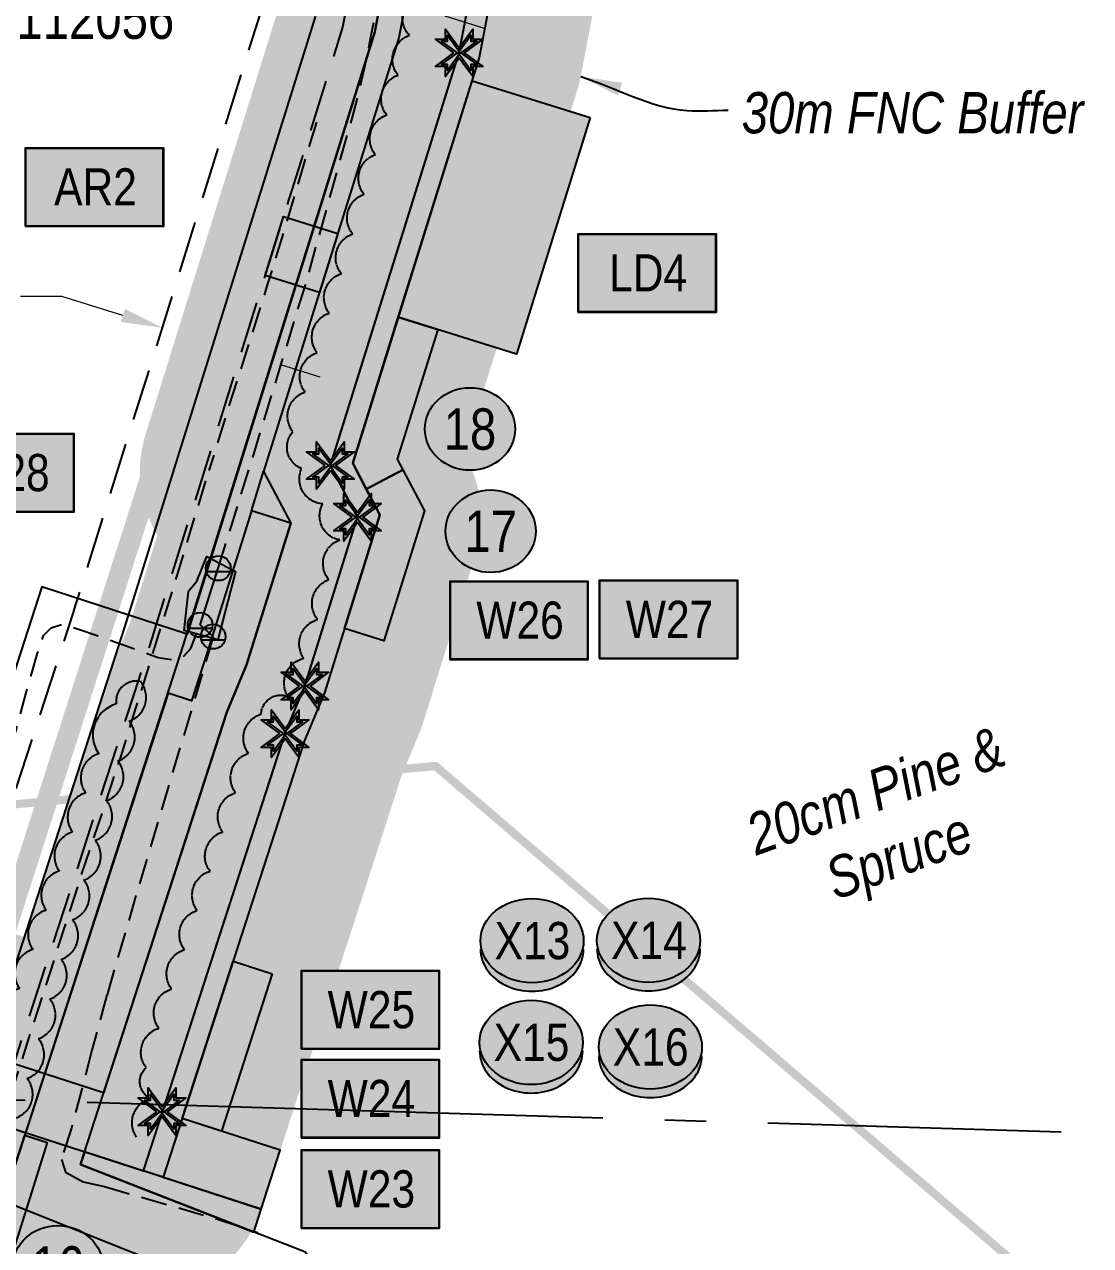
# Model space of a CAD drawing. Extents: x 355004 to 366534, y 6048595 to 6058688.
# Drawn here: x 359459.2 to 359717.4, y 6052004.1 to 6052299.8 of the extents above; entities that cross this region are included whole.
import ezdxf
from ezdxf.enums import TextEntityAlignment as Align

# ---------------------------------------------------------------- set-up
doc = ezdxf.new("R2010")
doc.units = 0
doc.header["$LTSCALE"] = 5
doc.header["$PDSIZE"] = 5
for name, pattern in [('0', [1, 1, 0]), ('DASHDOT2', [12.7, 6.35, -3.175, 0, -3.175]), ('foc-ACCESSROAD', [3.75, 2.5, -1.25]), ('foc-QUARTERLINE', [33, 25, -3, 2, -3]), ('UG_PIPE', [1.875, 1.25, -0.625])]:
    doc.linetypes.add(name, pattern=pattern)
doc.layers.get('Defpoints').update_dxf_attribs({"color": 9})
doc.layers.add('AS-PIPE-AG', color=7, linetype='Continuous', true_color=0x7d00fa)
doc.layers.add('P-TEMP-BLUE-H', color=7, linetype='Continuous', true_color=0x99e6ff)
for name, color, linetype in [('AS-PIPE-UG', 44, 'UG_PIPE'), ('AS-ROADS', 254, 'Continuous'), ('AS-SYMBOL', 7, 'Continuous'), ('AS-WILDLIFE', 131, 'DASHDOT2'), ('C-AR', 13, 'foc-ACCESSROAD'), ('C-RW', 13, 'Continuous'), ('L-MON', 1, 'Continuous'), ('L-QSEC', 8, 'foc-QUARTERLINE'), ('P-BUFFER-H 30m', 51, 'Continuous'), ('P-BUFFER-T', 40, 'Continuous'), ('P-CROSSINGS', 250, 'Continuous'), ('P-ELEVATION', 7, 'Continuous'), ('P-PROPOSED', 10, 'Continuous'), ('P-PROPOSED-H', 21, 'Continuous'), ('P-TEMP-BLOCKS', 250, 'Continuous'), ('P-TEMP-BLUE', 146, 'Continuous'), ('P-WORKAREA', 113, 'Continuous'), ('P-WORKAREA-H', 111, 'Continuous'), ('T-BUSH', 110, '0'), ('T-BUSH-T', 110, 'Continuous')]:
    doc.layers.add(name, color=color, linetype=linetype)
doc.layers.add('C-AR-T', color=13, linetype='Continuous', lineweight=9)
doc.layers.add('C-RW-T', color=13, linetype='Continuous', lineweight=9)
doc.styles.add('80', font='ARIALN.TTF', dxfattribs={"height": 10})
doc.styles.add('80CG', font='ARIALN.TTF', dxfattribs={"height": 10})
doc.styles.add('80L', font='ARIALN.TTF', dxfattribs={"height": 10})
doc.styles.add('80LS', font='ARIALNI.TTF', dxfattribs={"height": 10})
doc.styles.add('Crossing', font='ARIALN.TTF', dxfattribs={"height": 10})
doc.dimstyles.new('Compass 5 000', dxfattribs={"dimscale": 5, "dimtxt": 9, "dimasz": 2, "dimexe": 0.2, "dimexo": 0.0625, "dimgap": 0.5, "dimtad": 0, "dimtih": 1, "dimtoh": 1, "dimzin": 0, "dimdsep": 46, "dimtxsty": '80CG', "dimcen": 0.1, "dimse1": 1, "dimse2": 1, "dimclrd": 256, "dimclrt": 256, "dimaunit": 1, "dimadec": 4, "dimazin": 0, "dimtfac": 0.06, "dimtofl": 0, "dimtmove": 0, "dimatfit": 1, "dimfxl": 0.2, "dimtolj": 1, "dimtzin": 0, "dimlwd": -1, "dimarcsym": 0})

# ---------------------------------------------------------------- blocks, each defined once
blk = doc.blocks.new('*D417')
at = {"layer": 'C-RW-T', "transparency": 16777216}
for p, q in [((359510.28, 6052317.86), (359500.28, 6052317.86)), ((359536.22, 6052309.66), (359510.28, 6052317.86)), ((359561.01, 6052301.83), (359570.54, 6052298.82))]:
    blk.add_line(p, q, dxfattribs=at)
for points in [[(359536.72, 6052311.25), (359535.72, 6052308.08), (359545.76, 6052306.65)], [(359561.51, 6052303.42), (359560.5, 6052300.24), (359551.47, 6052304.85)]]:
    blk.add_solid(points, dxfattribs=at)
at = {"layer": 'Defpoints', "color": 0, "transparency": 16777216}
for p in [(359551.47, 6052304.85), (359537.57, 6052280.74), (359543.28, 6052278.93)]:
    blk.add_point(p, dxfattribs=at)
at = {"layer": 'C-RW-T', "transparency": 16777216, "insert": (359463.97, 6052317.86), "char_height": 10, "attachment_point": 5, "style": '80CG'}
blk.add_mtext('\\A1;CNRL\\P6.00 P/L R/W\\PPLA 112056', dxfattribs=at)
blk = doc.blocks.new('*D432')
at = {"layer": 'C-AR-T', "transparency": 16777216}
for p, q in [((359468.28, 6052233.91), (359458.28, 6052233.91)), ((359483.07, 6052229.29), (359468.28, 6052233.91)), ((359521.24, 6052217.37), (359530.79, 6052214.39))]:
    blk.add_line(p, q, dxfattribs=at)
for points in [[(359483.56, 6052230.88), (359482.57, 6052227.7), (359492.61, 6052226.31)], [(359521.74, 6052218.96), (359520.75, 6052215.78), (359511.7, 6052220.35)]]:
    blk.add_solid(points, dxfattribs=at)
at = {"layer": 'Defpoints', "color": 0, "transparency": 16777216}
for p in [(359498.78, 6052246.06), (359517.86, 6052240.1), (359492.61, 6052226.31)]:
    blk.add_point(p, dxfattribs=at)
at = {"layer": 'C-AR-T', "transparency": 16777216, "insert": (359423.98, 6052233.91), "char_height": 10, "attachment_point": 5, "style": '80CG'}
blk.add_mtext('\\A1;CNRL\\P20.00 A/R\\PLOC 051216', dxfattribs=at)
blk = doc.blocks.new('RISER')
h = blk.add_hatch(color=255)
h.dxf.hatch_style = 1
edge = h.paths.add_edge_path()
edge.add_arc((0, 0), 0.7, 0, 360)
blk.add_hatch(color=13).paths.add_polyline_path([(0.581, -0.15), (-0.581, -0.15, 0.774597)])
at = {"color": 13}
blk.add_line((-0.581, -0.15), (0.581, -0.15), dxfattribs=at)
blk.add_circle((0, 0), 0.6, dxfattribs=at)
blk = doc.blocks.new('TEMP')
h = blk.add_hatch(color=255)
h.dxf.hatch_style = 1
h.paths.add_polyline_path([(0, 0.251), (-0.666, 1.152), (-0.666, 0.666), (-1.152, 0.666), (-0.251, 0), (-1.152, -0.666), (-0.666, -0.666), (-0.666, -1.152), (0, -0.251), (0.666, -1.152), (0.666, -0.666), (1.152, -0.666), (0.251, 0), (1.152, 0.666), (0.666, 0.666), (0.666, 1.152)])
h.paths.add_polyline_path([(0.566, 0.849), (0.566, 0.566), (0.849, 0.566), (0.083, 0), (0.849, -0.566), (0.566, -0.566), (0.566, -0.849), (0, -0.083), (-0.566, -0.849), (-0.566, -0.566), (-0.849, -0.566), (-0.083, 0), (-0.849, 0.566), (-0.566, 0.566), (-0.566, 0.849), (0, 0.083)], flags=16)
h = blk.add_hatch(color=1)
h.dxf.hatch_style = 1
h.paths.add_polyline_path([(0, 0.083), (-0.566, 0.849), (-0.566, 0.566), (-0.849, 0.566), (-0.083, 0), (-0.849, -0.566), (-0.566, -0.566), (-0.566, -0.849), (0, -0.083), (0.566, -0.849), (0.566, -0.566), (0.849, -0.566), (0.083, 0), (0.849, 0.566), (0.566, 0.566), (0.566, 0.849)])
at = {"color": 1}
for p, q in [((-0.083, 0), (0.083, 0)), ((0, 0.083), (0, -0.083))]:
    blk.add_line(p, q, dxfattribs=at)
at = {"color": 255, "flags": 128}
blk.add_lwpolyline([(-0.251, 0), (-1.152, 0.666), (-0.666, 0.666), (-0.666, 1.152), (0, 0.251), (0.666, 1.152), (0.666, 0.666), (1.152, 0.666), (0.251, 0), (1.152, -0.666), (0.666, -0.666), (0.666, -1.152), (0, -0.251), (-0.666, -1.152), (-0.666, -0.666), (-1.152, -0.666)], close=True, dxfattribs=at)
at = {"color": 1, "flags": 128}
blk.add_lwpolyline([(-0.083, 0), (-0.849, 0.566), (-0.566, 0.566), (-0.566, 0.849), (0, 0.083), (0.566, 0.849), (0.566, 0.566), (0.849, 0.566), (0.083, 0), (0.849, -0.566), (0.566, -0.566), (0.566, -0.849), (0, -0.083), (-0.566, -0.849), (-0.566, -0.566), (-0.849, -0.566)], close=True, dxfattribs=at)
blk = doc.blocks.new('Temp_Area5')
at = {"true_color": 0x99e6ff}
h = blk.add_hatch(color=141, dxfattribs=at)
h.dxf.hatch_style = 1
h.paths.add_polyline_path([(-16.83, -9.44), (16.33, -9.44), (16.33, 9.05), (-16.83, 9.05)])
at = {"color": 250}
for points in [[(-17.03, -9.64), (16.53, -9.64), (16.53, 9.25), (-17.03, 9.25)], [(-16.93, -9.54), (16.43, -9.54), (16.43, 9.15), (-16.93, 9.15)]]:
    blk.add_lwpolyline(points, close=True, dxfattribs=at)
at = {"color": 250, "style": '80L'}
blk.add_attdef('TEMPORARY', text='', height=9, dxfattribs=at).set_placement((0, -0.15), align=Align.MIDDLE_CENTER)
blk = doc.blocks.new('Temp_Area3')
h = blk.add_hatch(color=111)
h.dxf.hatch_style = 1
h.paths.add_polyline_path([(-16.83, -9.44), (16.33, -9.44), (16.33, 9.05), (-16.83, 9.05)])
at = {"color": 250}
for points in [[(-17.03, -9.64), (16.53, -9.64), (16.53, 9.25), (-17.03, 9.25)], [(-16.93, -9.54), (16.43, -9.54), (16.43, 9.15), (-16.93, 9.15)]]:
    blk.add_lwpolyline(points, close=True, dxfattribs=at)
at = {"color": 250, "style": '80L'}
blk.add_attdef('TEMPORARY', text='', height=9, dxfattribs=at).set_placement((0, -0.15), align=Align.MIDDLE_CENTER)
blk = doc.blocks.new('xing2')
h = blk.add_hatch(color=50)
h.dxf.hatch_style = 1
edge = h.paths.add_edge_path()
edge.add_ellipse((0, 0), major_axis=(-12.5, 0), ratio=0.816297, start_angle=0, end_angle=360)
h = blk.add_hatch(color=250)
h.dxf.hatch_style = 1
edge = h.paths.add_edge_path()
edge.add_ellipse((0, -2.05), major_axis=(-12.5, 0), ratio=0.816297, start_angle=0, end_angle=180)
edge.add_line((12.5, -2.05), (12.5, 0))
edge.add_ellipse((0, 0), major_axis=(-12.5, 0), ratio=0.816297, start_angle=0, end_angle=180, ccw=False)
edge.add_line((-12.5, 0), (-12.5, -2.05))
at = {"color": 250}
blk.add_ellipse((0, 0), major_axis=(-12.5, 0), ratio=0.816297, dxfattribs=at)
blk.add_ellipse((0, -2.05), major_axis=(-12.5, 0), ratio=0.816297, start_param=0, end_param=3.141593, dxfattribs=at)
at = {"color": 250, "style": 'Crossing'}
blk.add_attdef('CROSSING', text='', height=9, dxfattribs=at).set_placement((0.09, 0.02), align=Align.MIDDLE_CENTER)
at = {"color": 250, "style": 'Crossing', "flags": 1}
for tag, p in [('OWNER', (0.09, -12.49)), ('DESCRIPTION', (0.09, -25.77)), ('LOCATION', (0.09, -39.3)), ('DWG_REF', (0.09, -52.84))]:
    blk.add_attdef(tag, text='', height=9, dxfattribs=at).set_placement(p, align=Align.MIDDLE_CENTER)
blk = doc.blocks.new('*U623')
at = {"layer": 'P-ELEVATION'}
h = blk.add_hatch(color=111, dxfattribs=at)
h.dxf.hatch_style = 1
edge = h.paths.add_edge_path()
edge.add_ellipse((0, 0), major_axis=(-10.94, 0), ratio=0.913794, start_angle=0, end_angle=360)
at = {"layer": 'P-ELEVATION', "color": 7, "flags": 128}
blk.add_lwpolyline([(0, 0, 5, 0, 0), (15.44, 33.38, 0, 0, 0)], format="xyseb", dxfattribs=at)
at = {"layer": 'P-ELEVATION', "color": 7}
blk.add_ellipse((0, 0), major_axis=(-10.94, 0), ratio=0.913794, dxfattribs=at)
at = {"layer": 'P-ELEVATION', "style": '80'}
blk.add_attdef('BEND', text='', height=10, dxfattribs=at).set_placement((0, 0), align=Align.MIDDLE_CENTER)
blk = doc.blocks.new('Induction_Bend_No')
at = {"layer": 'P-ELEVATION'}
h = blk.add_hatch(color=111, dxfattribs=at)
h.dxf.hatch_style = 1
edge = h.paths.add_edge_path()
edge.add_ellipse((0, 0), major_axis=(-10.94, 0), ratio=0.913794, start_angle=0, end_angle=360)
at = {"layer": 'P-ELEVATION', "color": 7, "flags": 128}
blk.add_lwpolyline([(0, 0, 5, 0, 0), (-8.54, -4.54, 0, 0, 0)], format="xyseb", dxfattribs=at)
at = {"layer": 'P-ELEVATION', "color": 7}
blk.add_ellipse((0, 0), major_axis=(-10.94, 0), ratio=0.913794, dxfattribs=at)
at = {"layer": 'P-ELEVATION', "style": '80'}
blk.add_attdef('BEND', text='', height=10, dxfattribs=at).set_placement((0, 0), align=Align.MIDDLE_CENTER)
blk = doc.blocks.new('*D636')
at = {"layer": 'C-RW-T', "transparency": 16777216}
for p, q in [((359565.44, 6051956.48), (359574.79, 6051960.02)), ((359574.79, 6051960.02), (359584.79, 6051960.02)), ((359532.7, 6051944.11), (359523.35, 6051940.58))]:
    blk.add_line(p, q, dxfattribs=at)
for points in [[(359564.85, 6051958.04), (359566.03, 6051954.92), (359556.08, 6051952.95)], [(359532.11, 6051945.67), (359533.29, 6051942.55), (359542.05, 6051947.65)]]:
    blk.add_solid(points, dxfattribs=at)
at = {"layer": 'Defpoints', "color": 0, "transparency": 16777216}
for p in [(359556.08, 6051952.95), (359557.12, 6051950.2), (359543.09, 6051944.9)]:
    blk.add_point(p, dxfattribs=at)
at = {"layer": 'C-RW-T', "transparency": 16777216, "insert": (359623.87, 6051960.02), "char_height": 10, "attachment_point": 5, "style": '80CG'}
blk.add_mtext('\\A1;CNRL\\P15.00 P/L R/W\\PPLA 231048', dxfattribs=at)

msp = doc.modelspace()

# ---------------------------------------------------------------- hatches: boundary and pattern name
at = {"layer": 'P-BUFFER-H 30m'}
h = msp.add_hatch(color=256, dxfattribs=at)
h.dxf.hatch_style = 1
edge = h.paths.add_edge_path()
edge.add_line((360143.069, 6053526.88), (359951.046, 6053351.793))
edge.add_arc((359971.252, 6053329.632), 29.99, 132.35869, 161.1167)
edge.add_line((359942.876, 6053339.338), (359937.321, 6053323.097))
edge.add_line((359937.321, 6053323.097), (359592.181, 6053011.569))
edge.add_arc((359612.275, 6052989.307), 29.99, 132.06976, 183.19753)
edge.add_line((359582.332, 6052987.634), (359599.322, 6052683.515))
edge.add_line((359599.322, 6052683.515), (359596.231, 6052667.301))
edge.add_line((359596.231, 6052667.301), (359570.103, 6052530.209))
edge.add_line((359570.103, 6052530.209), (359561.718, 6052512.862))
edge.add_arc((359588.718, 6052499.81), 29.99, 154.2, 169.19794)
edge.add_line((359559.26, 6052505.431), (359520.794, 6052303.826))
edge.add_line((359520.794, 6052303.826), (359488.527, 6052200.413))
edge.add_arc((359517.156, 6052191.48), 29.99, 162.67106, 207.67106)
edge.add_line((359490.596, 6052177.553), (359491.392, 6052176.034))
edge.add_line((359491.392, 6052176.034), (359484.801, 6052154.909))
edge.add_line((359484.801, 6052154.909), (359480.575, 6052144.748))
edge.add_arc((359508.266, 6052133.232), 29.99, 157.4183, 162.05011)
edge.add_line((359479.736, 6052142.475), (359459.107, 6052078.797))
edge.add_line((359459.107, 6052078.797), (359420.237, 6052091.39))
edge.add_arc((359410.994, 6052062.859), 29.99, 72.05011, 109.95102)
edge.add_line((359400.761, 6052091.049), (359345.133, 6052070.856))
edge.add_arc((359355.366, 6052042.666), 29.99, 109.95102, 125.22263)
edge.add_line((359338.069, 6052067.165), (359259.654, 6052011.803))
edge.add_arc((359276.951, 6051987.304), 29.99, 125.22263, 137.4931)
edge.add_line((359254.842, 6052007.568), (359223.901, 6051973.809))
edge.add_line((359223.901, 6051973.809), (359143.115, 6051914.277))
edge.add_line((359143.115, 6051914.277), (359101.159, 6051900.867))
edge.add_line((359101.159, 6051900.867), (358953.961, 6051913.11))
edge.add_arc((358951.475, 6051883.223), 29.99, 85.24557, 90.55285)
edge.add_line((358951.186, 6051913.212), (358748.976, 6051911.26))
edge.add_line((358748.976, 6051911.26), (358742.176, 6051911.807))
edge.add_arc((358739.773, 6051881.913), 29.99, 85.40459, 85.5615)
edge.add_line((358742.094, 6051911.813), (358649.737, 6051918.982))
edge.add_line((358649.737, 6051918.982), (358486.278, 6051962.477))
edge.add_arc((358478.567, 6051933.495), 29.99, 75.0996, 88.59876)
edge.add_line((358479.3, 6051963.476), (358398.838, 6051965.444))
edge.add_arc((358398.105, 6051935.463), 29.99, 88.59876, 95.08604)
edge.add_line((358395.446, 6051965.335), (358160.468, 6051944.422))
edge.add_arc((358163.127, 6051914.55), 29.99, 95.08604, 105.50396)
edge.add_line((358155.111, 6051943.448), (358058.797, 6051916.731))
edge.add_arc((358066.813, 6051887.832), 29.99, 105.50396, 177.63192)
edge.add_line((358036.849, 6051889.071), (358035.733, 6051862.096))
edge.add_line((358035.733, 6051862.096), (357976.043, 6051864.565))
edge.add_arc((357974.804, 6051834.601), 29.99, 87.63192, 101.513)
edge.add_line((357968.818, 6051863.987), (357901.161, 6051850.206))
edge.add_arc((357907.147, 6051820.82), 29.99, 101.513, 115.72007)
edge.add_line((357894.132, 6051847.838), (357813.556, 6051809.025))
edge.add_arc((357826.571, 6051782.007), 29.99, 115.72007, 124.69389)
edge.add_line((357809.501, 6051806.664), (357673.279, 6051712.361))
edge.add_line((357673.279, 6051712.361), (357603.77, 6051671.451))
edge.add_line((357603.77, 6051671.451), (357573.233, 6051723.335))
edge.add_arc((357547.387, 6051708.123), 29.99, 30.4797, 124.6658)
edge.add_line((357530.329, 6051732.79), (357511.695, 6051719.903))
edge.add_line((357511.695, 6051719.903), (357462.202, 6051691.819))
edge.add_arc((357477.003, 6051665.736), 29.99, 119.57234, 284.12419)
edge.add_line((357484.321, 6051636.653), (357530.426, 6051648.254))
edge.add_line((357530.426, 6051648.254), (357561.974, 6051594.652))
edge.add_arc((357587.82, 6051609.864), 29.99, 210.4797, 300.4797)
edge.add_line((357603.032, 6051584.019), (357712.735, 6051648.587))
edge.add_arc((357697.523, 6051674.432), 29.99, 300.4797, 304.69389)
edge.add_line((357714.594, 6051649.775), (357849.274, 6051743.01))
edge.add_line((357849.274, 6051743.01), (357921.618, 6051777.859))
edge.add_line((357921.618, 6051777.859), (357978.416, 6051789.428))
edge.add_line((357978.416, 6051789.428), (358077.582, 6051785.327))
edge.add_arc((358078.821, 6051815.291), 29.99, 267.63192, 357.63192)
edge.add_line((358108.785, 6051814.052), (358110.406, 6051853.241))
edge.add_line((358110.406, 6051853.241), (358171.2, 6051870.106))
edge.add_line((358171.2, 6051870.106), (358399.554, 6051890.429))
edge.add_line((358399.554, 6051890.429), (358472.144, 6051888.654))
edge.add_line((358472.144, 6051888.654), (358634.438, 6051845.469))
edge.add_arc((358642.15, 6051874.451), 29.99, 255.0996, 265.5615)
edge.add_line((358639.829, 6051844.551), (358736.23, 6051837.068))
edge.add_line((358736.23, 6051837.068), (358744.985, 6051836.364))
edge.add_arc((358747.388, 6051866.258), 29.99, 265.40459, 270.55285)
edge.add_line((358747.677, 6051836.269), (358949.824, 6051838.22))
edge.add_line((358949.824, 6051838.22), (359103.853, 6051825.409))
edge.add_arc((359106.339, 6051855.296), 29.99, 265.24557, 287.72493)
edge.add_line((359115.469, 6051826.73), (359172.981, 6051845.112))
edge.add_arc((359163.851, 6051873.678), 29.99, 287.72493, 306.38676)
edge.add_line((359181.642, 6051849.535), (359271.899, 6051916.046))
edge.add_arc((359254.108, 6051940.189), 29.99, 306.38676, 317.4931)
edge.add_line((359276.216, 6051919.925), (359306.846, 6051953.344))
edge.add_line((359306.846, 6051953.344), (359376.384, 6052002.439))
edge.add_line((359376.384, 6052002.439), (359411.825, 6052015.304))
edge.add_line((359411.825, 6052015.304), (359478.796, 6051993.608))
edge.add_arc((359488.039, 6052022.138), 29.99, 252.05011, 342.05011)
edge.add_line((359516.569, 6052012.896), (359550.5, 6052117.638))
edge.add_line((359550.5, 6052117.638), (359554.82, 6052128.024))
edge.add_arc((359527.129, 6052139.541), 29.99, 337.4183, 342.67106)
edge.add_line((359555.758, 6052130.608), (359568.514, 6052171.49))
edge.add_arc((359539.885, 6052180.422), 29.99, 342.67106, 387.67106)
edge.add_line((359566.445, 6052194.35), (359565.649, 6052195.869))
edge.add_line((359565.649, 6052195.869), (359593.13, 6052283.943))
edge.add_arc((359564.501, 6052292.876), 29.99, 342.67106, 349.19794)
edge.add_line((359593.96, 6052287.255), (359631.796, 6052485.562))
edge.add_line((359631.796, 6052485.562), (359640.184, 6052502.913))
edge.add_arc((359613.183, 6052515.965), 29.99, 334.2, 349.20943)
edge.add_line((359642.643, 6052510.35), (359669.874, 6052653.229))
edge.add_line((359669.874, 6052653.229), (359681.365, 6052713.523))
edge.add_arc((359651.906, 6052719.138), 29.99, 349.20943, 410.11223)
edge.add_line((359671.138, 6052742.149), (359658.39, 6052970.331))
edge.add_line((359658.39, 6052970.331), (359996.208, 6053275.249))
edge.add_arc((359976.113, 6053297.512), 29.99, 312.06976, 341.1167)
edge.add_line((360004.489, 6053287.806), (360010.084, 6053304.161))
edge.add_line((360010.084, 6053304.161), (360223.514, 6053498.768))
edge.add_arc((360203.308, 6053520.929), 29.99, 312.35869, 396.35577)
edge.add_line((360227.46, 6053538.707), (360209.308, 6053563.367))
edge.add_line((360209.308, 6053563.367), (360241.485, 6053587.052))
edge.add_arc((360223.707, 6053611.204), 29.99, 306.35577, 312.36171)
edge.add_line((360243.915, 6053589.044), (360505.067, 6053827.19))
edge.add_line((360505.067, 6053827.19), (360518.528, 6053824.518))
edge.add_arc((360524.366, 6053853.934), 29.99, 258.77433, 299.11471)
edge.add_line((360538.958, 6053827.734), (360729.478, 6053933.84))
edge.add_line((360729.478, 6053933.84), (360791.055, 6053933.884))
edge.add_line((360791.055, 6053933.884), (361006.084, 6053896.718))
edge.add_arc((361011.192, 6053926.27), 29.99, 260.19377, 265.12042)
edge.add_line((361008.641, 6053896.389), (361094.666, 6053889.044))
edge.add_arc((361097.217, 6053918.926), 29.99, 265.12042, 286.95932)
edge.add_line((361105.965, 6053890.24), (361126.143, 6053896.393))
edge.add_line((361126.143, 6053896.393), (361168.273, 6053892.797))
edge.add_arc((361170.824, 6053922.678), 29.99, 265.12042, 320.52817)
edge.add_line((361193.974, 6053903.613), (361197.832, 6053908.297))
edge.add_arc((361174.681, 6053927.362), 29.99, 320.52817, 445.12042)
edge.add_line((361177.232, 6053957.243), (361016.947, 6053970.927))
edge.add_line((361016.947, 6053970.927), (360800.006, 6054008.424))
edge.add_arc((360794.898, 6053978.872), 29.99, 80.19377, 90.0412)
edge.add_line((360794.876, 6054008.862), (360717.759, 6054008.806))
edge.add_arc((360717.781, 6053978.816), 29.99, 90.0412, 119.11471)
edge.add_line((360703.189, 6054005.017), (360516.915, 6053901.276))
edge.add_line((360516.915, 6053901.276), (360497.38, 6053905.153))
edge.add_arc((360491.542, 6053875.736), 29.99, 78.77433, 132.36171)
edge.add_line((360471.335, 6053897.896), (360195.14, 6053646.034))
edge.add_line((360195.14, 6053646.034), (360128.635, 6053597.081))
edge.add_arc((360146.413, 6053572.929), 29.99, 126.35577, 216.35577)
edge.add_line((360122.26, 6053555.151), (360143.069, 6053526.88))
at = {"layer": 'P-PROPOSED-H'}
h = msp.add_hatch(color=256, dxfattribs=at)
h.dxf.hatch_style = 1
h.paths.add_polyline_path([(360183.228, 6053522.913), (359971.252, 6053329.632), (359963.183, 6053306.04), (359612.275, 6052989.307), (359629.47, 6052681.514), (359625.691, 6052661.687), (359598.823, 6052520.713), (359588.718, 6052499.81), (359549.932, 6052296.526), (359517.156, 6052191.48), (359523.721, 6052178.96), (359513.02, 6052144.664), (359508.266, 6052133.232), (359478.395, 6052041.025), (359410.994, 6052062.859), (359355.366, 6052042.666), (359276.951, 6051987.304), (359244.039, 6051951.396), (359156.939, 6051887.211), (359104.612, 6051870.486), (358951.475, 6051883.223), (358747.917, 6051881.259), (358739.773, 6051881.913), (358644.679, 6051889.295), (358478.567, 6051933.495), (358398.105, 6051935.463), (358163.127, 6051914.55), (358066.813, 6051887.832), (358064.458, 6051830.893), (357974.804, 6051834.601), (357907.147, 6051820.82), (357826.571, 6051782.007), (357689.442, 6051687.075), (357593.137, 6051630.393), (357547.387, 6051708.123), (357527.656, 6051694.479), (357477.003, 6051665.736), (357528.584, 6051678.715), (357542.475, 6051686.907), (357587.82, 6051609.864), (357697.523, 6051674.432), (357834.139, 6051769.008), (357911.97, 6051806.499), (357976.008, 6051819.543), (358078.821, 6051815.291), (358081.344, 6051876.302), (358165.818, 6051899.735), (358398.588, 6051920.452), (358476.426, 6051918.548), (358642.15, 6051874.451), (358738.592, 6051866.965), (358747.388, 6051866.258), (358950.925, 6051868.222), (359106.339, 6051855.296), (359163.851, 6051873.678), (359254.108, 6051940.189), (359286.916, 6051975.984), (359362.372, 6052029.257), (359411.271, 6052047.008), (359488.039, 6052022.138), (359522.344, 6052128.034), (359527.129, 6052139.541), (359539.885, 6052180.422), (359533.32, 6052192.943), (359564.501, 6052292.876), (359603.077, 6052495.061), (359613.183, 6052515.965), (359640.414, 6052658.844), (359651.906, 6052719.138), (359642.024, 6052725.618), (359627.647, 6052982.982), (359976.113, 6053297.512), (359984.196, 6053321.142), (360203.308, 6053520.929), (360167.378, 6053569.742), (360223.707, 6053611.204), (360496.051, 6053859.554), (360524.366, 6053853.934), (360721.68, 6053963.824), (360793.617, 6053963.876), (361011.192, 6053926.27), (361097.217, 6053918.926), (361122.929, 6053926.767), (361170.824, 6053922.678), (361174.681, 6053927.362), (361013.11, 6053941.156), (360794.898, 6053978.872), (360717.781, 6053978.816), (360521.883, 6053869.715), (360491.542, 6053875.736), (360214.185, 6053622.814), (360146.413, 6053572.929)])
at = {"layer": 'P-TEMP-BLUE-H'}
h = msp.add_hatch(color=256, dxfattribs=at)
h.dxf.hatch_style = 1
h.paths.add_polyline_path([(359635.026, 6052603.875), (359644.846, 6052602.003), (359652.33, 6052641.271), (359642.514, 6052643.166)])
h.paths.add_polyline_path([(359492.794, 6052020.598), (359488.039, 6052022.138), (359522.367, 6052128.106), (359527.153, 6052139.613), (359539.909, 6052180.494), (359533.343, 6052193.015), (359564.524, 6052292.948), (359603.077, 6052495.061), (359613.183, 6052515.965), (359637.607, 6052644.114), (359642.514, 6052643.166), (359617.97, 6052514.383), (359607.864, 6052493.478), (359569.381, 6052291.731), (359538.731, 6052193.503), (359545.297, 6052180.982), (359531.856, 6052137.905), (359527.06, 6052126.374)])
h = msp.add_hatch(color=256, dxfattribs=at)
h.dxf.hatch_style = 1
h.paths.add_polyline_path([(359596.264, 6052277.204), (359578.398, 6052219.946), (359549.77, 6052228.879), (359567.635, 6052286.137)], flags=17)
h = msp.add_hatch(color=256, dxfattribs=at)
h.dxf.hatch_style = 1
h.paths.add_polyline_path([(359559.313, 6052225.902), (359549.508, 6052194.478), (359550.867, 6052191.885), (359542.014, 6052187.242), (359538.731, 6052193.503), (359549.77, 6052228.879)], flags=17)
h = msp.add_hatch(color=256, dxfattribs=at)
h.dxf.hatch_style = 1
h.paths.add_polyline_path([(359523.721, 6052178.96), (359514.178, 6052181.937), (359517.156, 6052191.48)])
h = msp.add_hatch(color=256, dxfattribs=at)
h.dxf.hatch_style = 1
h.paths.add_polyline_path([(359542.014, 6052187.242), (359550.867, 6052191.885), (359556.073, 6052181.957), (359546.268, 6052150.532), (359536.725, 6052153.509), (359545.297, 6052180.982)], flags=17)
h = msp.add_hatch(color=256, dxfattribs=at)
h.dxf.hatch_style = 1
h.paths.add_polyline_path([(359519.248, 6052069.823), (359506.925, 6052031.782), (359497.415, 6052034.863), (359509.738, 6052072.903)], flags=17)
h = msp.add_hatch(color=256, dxfattribs=at)
h.dxf.hatch_style = 1
h.paths.add_polyline_path([(359516.569, 6052012.896), (359521.19, 6052027.161), (359497.415, 6052034.863), (359492.794, 6052020.598)])
h = msp.add_hatch(color=256, dxfattribs=at)
h.dxf.hatch_style = 1
h.paths.add_polyline_path([(359473.774, 6052026.76), (359472.79, 6052023.724), (359514.766, 6052007.339), (359516.569, 6052012.896)])
at = {"layer": 'P-WORKAREA-H'}
h = msp.add_hatch(color=256, dxfattribs=at)
h.dxf.hatch_style = 1
h.paths.add_polyline_path([(359530.683, 6052234.835), (359517.505, 6052238.946), (359521.971, 6052253.261), (359535.149, 6052249.149)])

# ---------------------------------------------------------------- linework, layer by layer
at = {"layer": 'AS-PIPE-AG', "flags": 128}
for points in [[(359501.763, 6052154.342), (359504.085, 6052161.748), (359506.159, 6052168.067)], [(359504.921, 6052151.517), (359501.763, 6052154.342)]]:
    msp.add_lwpolyline(points, dxfattribs=at)
at = {"layer": 'AS-PIPE-UG', "flags": 128}
for points in [[(359506.159, 6052168.067), (359514.435, 6052194.692), (359527.263, 6052236.655), (359538.562, 6052276.992), (359540.099, 6052282.757), (359541.552, 6052289.136), (359543.219, 6052297.131), (359558.133, 6052371.711), (359569.31, 6052428.759), (359587.058, 6052515.673), (359600.181, 6052564.991), (359612.872, 6052620.637), (359621.194, 6052661.437), (359620.11, 6052774.646), (359613.14, 6052885.084), (359609.083, 6052940.886), (359607.42, 6052977.782), (359607.863, 6052981.284), (359608.182, 6052985.912), (359609.158, 6052989.882), (359612.032, 6052995.673), (359617.682, 6053003.518), (359623.154, 6053008.252), (359645.365, 6053027.548), (359686.172, 6053065.069), (359792.748, 6053164.877), (359933.683, 6053285.613), (359944.201, 6053296.04), (359949.227, 6053300.249), (359950.954, 6053303.642), (359950.494, 6053307.412), (359946.249, 6053312.556), (359939.793, 6053318.231), (359935.94, 6053322.533), (359935.801, 6053325.693), (359937.14, 6053328.101), (359942.231, 6053331.987), (359950.825, 6053339.413)], [(359529.917, 6052276.079), (359522.356, 6052250.711), (359518.109, 6052236.947), (359508.336, 6052206.05), (359503.913, 6052191.767)], [(359452.997, 6052031.411), (359473.036, 6052093.78), (359482.545, 6052122.337), (359490.291, 6052147.297), (359496.19, 6052166.33), (359503.913, 6052191.767)], [(358026.709, 6051887.319), (358040.867, 6051886.758), (358045.609, 6051885.334), (358047.695, 6051883.128), (358058.934, 6051870.859), (358062.389, 6051868.172), (358067.878, 6051867.263), (358079.036, 6051870.392), (358109.203, 6051877.937), (358142.892, 6051888.201), (358165.233, 6051894.233), (358168.484, 6051894.996), (358173.628, 6051895.738), (358224.793, 6051900.855), (358274.821, 6051903.274), (358314.525, 6051906.57), (358365.16, 6051911.759), (358395.838, 6051914.116), (358399.679, 6051914.266), (358405.69, 6051914.502), (358430.681, 6051914.594), (358468.639, 6051912.82), (358474.791, 6051912.058), (358485.387, 6051909.701), (358523.299, 6051899.545), (358575.66, 6051885.328), (358617.629, 6051874.697), (358639.077, 6051869.2), (358644.659, 6051868.26), (358652.921, 6051867.298), (358683.572, 6051864.292), (358726.646, 6051861.875), (358735.792, 6051861.596), (358743.572, 6051861.178), (358750.114, 6051860.906), (358758.814, 6051860.368), (358768.789, 6051860.025), (358839.255, 6051861.351), (358913.19, 6051861.926), (358954.72, 6051861.302), (358999.876, 6051858.876), (359070.3, 6051852.115), (359102.088, 6051849.805), (359108.658, 6051850.188), (359114.734, 6051851.419), (359122.435, 6051853.487), (359135.244, 6051857.051), (359140.938, 6051858.788), (359164.691, 6051868.107), (359167.303, 6051869.947), (359172.31, 6051873.134), (359207.998, 6051898.072), (359244.743, 6051924.441), (359257.203, 6051932.681), (359263.661, 6051936.92), (359272.419, 6051942.628), (359276.094, 6051946.942), (359279.342, 6051952.774), (359285.606, 6051964.023), (359291.212, 6051974.006), (359297.439, 6051979.37), (359306.923, 6051986.456), (359328.806, 6052002.314), (359359.452, 6052023.308), (359364.732, 6052026.831), (359370.077, 6052028.945), (359388.11, 6052035.973), (359406.546, 6052042.245), (359416.472, 6052045.402), (359426.391, 6052048.841), (359432.963, 6052052.779), (359435.496, 6052060.634), (359439.743, 6052073.221), (359445.974, 6052092.097), (359452.611, 6052111.95), (359455.568, 6052122.79), (359459.734, 6052138.26), (359462.372, 6052147.514), (359463.862, 6052151.749), (359465.695, 6052153.656), (359468.771, 6052154.648), (359472.277, 6052153.323), (359483.198, 6052149.564), (359491.603, 6052146.489), (359495.719, 6052145.818), (359497.619, 6052146.503), (359499.538, 6052148.64), (359501.763, 6052154.342)]]:
    msp.add_lwpolyline(points, dxfattribs=at)
at = {"layer": 'AS-PIPE-UG'}
msp.add_lwpolyline([(359504.921, 6052151.517), (359486.233, 6052088.801), (359479.202, 6052064.751), (359475.558, 6052051.353), (359470.612, 6052032.521), (359468.194, 6052024.935), (359469.124, 6052021.793), (359473.479, 6052019.526), (359478.598, 6052018.351), (359505.469, 6052010.61), (359515.765, 6052007.184)], dxfattribs=at)
at = {"layer": 'AS-ROADS', "flags": 128}
msp.add_lwpolyline([(359436.373, 6052026.283, 5, 5, 0), (359446.299, 6052054.348, 5, 5, 0), (359498.105, 6052216.118, 5, 5, 0), (359505.507, 6052240.443, 5, 5, 0), (359515.366, 6052274.174, 0, 0, 0)], format="xyseb", dxfattribs=at)
msp.add_lwpolyline([(359500.973, 6052164.942), (359503.369, 6052170.952), (359510.316, 6052167.292), (359506.039, 6052150.769), (359497.875, 6052152.978), (359498.969, 6052162.541)], close=True, dxfattribs=at)
at = {"layer": 'AS-WILDLIFE', "const_width": 2, "flags": 128}
msp.add_lwpolyline([(359840.088, 6051879.042), (359558.776, 6052120.167), (359022.839, 6052071.447), (358170.214, 6052095.806), (357838.891, 6052188.577)], dxfattribs=at)
at = {"layer": 'C-AR', "flags": 128}
msp.add_lwpolyline([(359435.415, 6051982.67), (359412.471, 6051976.746), (359413.483, 6051979.853), (359432.285, 6052037.799), (359433.004, 6052040.015), (359471.08, 6052157.353), (359471.606, 6052159.037), (359472.059, 6052160.487), (359516.857, 6052303.962), (359557.045, 6052514.54), (359444.902, 6052598.803), (359458.46, 6052670.036), (359477.029, 6052666.486), (359465.779, 6052607.51), (359573.683, 6052527.05), (359579.023, 6052523.038), (359536.283, 6052299.091), (359491.067, 6052154.281), (359490.635, 6052152.899), (359490.132, 6052151.288), (359486.483, 6052140.042), (359486.007, 6052138.576), (359453.819, 6052039.381), (359435.415, 6051982.67)], close=True, dxfattribs=at)
at = {"layer": 'C-RW'}
for points in [[(359584.606, 6053000.692), (359602.336, 6052683.315), (359529.604, 6052301.598), (359483.569, 6052154.044), (359428.61, 6051984.655), (359335.814, 6051961.837), (359257.427, 6051933.943), (359167.077, 6051867.363), (359107.145, 6051848.207), (358950.668, 6051861.222), (358747.141, 6051859.258), (358640.97, 6051867.524), (358475.427, 6051911.573)], [(358474, 6051901.608), (358639.282, 6051857.628), (358746.801, 6051849.257), (358950.301, 6051851.221), (359108.296, 6051838.08), (359171.685, 6051858.341), (359262.169, 6051925.019), (359338.691, 6051952.249), (359442.112, 6051977.68), (359497.779, 6052149.517), (359544.104, 6052297.986), (359617.411, 6052682.314), (359599.978, 6052994.367)], [(359795.287, 6051316.59), (359611.28, 6051780.912), (359606.947, 6051804.631), (359602.939, 6051826.57), (359602.105, 6051831.133), (359552.461, 6051962.531), (359527.324, 6052002.438), (359472.79, 6052023.724), (359508.266, 6052133.232), (359513.02, 6052144.664), (359523.721, 6052178.96), (359514.178, 6052181.937), (359503.494, 6052147.697), (359499.694, 6052136.003), (359494.001, 6052137.854), (359454.168, 6052014.896), (359516.882, 6051989.839), (359538.968, 6051955.817), (359587.598, 6051827.103), (359588.188, 6051823.876), (359592.197, 6051801.932), (359785.715, 6051313.611)], [(359837.735, 6051803.031), (359784.674, 6051804.634), (359737.821, 6051806.291), (359587.473, 6051811.57), (359581.972, 6051811.799), (359529.611, 6051950.928), (359511.439, 6051979.731), (359442.331, 6051978.355), (359443.924, 6051983.273), (359459.319, 6052030.796), (359464.737, 6052029.041), (359451.937, 6051988.544), (359516.882, 6051989.839), (359538.968, 6051955.817), (359587.066, 6051826.625), (359738.285, 6051821.279), (359785.188, 6051819.621), (359838.199, 6051818.018)]]:
    msp.add_lwpolyline(points, dxfattribs=at)
at = {"layer": 'C-RW', "flags": 128}
msp.add_lwpolyline([(359599.978, 6052994.367), (359617.411, 6052682.314), (359613.907, 6052663.932), (359617.411, 6052682.314), (359544.104, 6052297.986), (359498.594, 6052152.128), (359463.468, 6052163.543), (359427.625, 6052052.944), (359362.372, 6052029.257), (359286.916, 6051975.984), (359275.024, 6051950.694), (359254.108, 6051940.189), (359163.851, 6051873.678), (359106.339, 6051855.296), (358950.925, 6051868.222), (358747.388, 6051866.258), (358738.592, 6051866.965), (358642.15, 6051874.451), (358476.426, 6051918.548)], dxfattribs=at)
at = {"layer": 'L-QSEC'}
msp.add_line((359309.45, 6052043.793), (359710.287, 6052031.59), dxfattribs=at)
at = {"layer": 'P-PROPOSED', "flags": 128}
for points in [[(359612.275, 6052989.307), (359629.47, 6052681.514), (359625.691, 6052661.687), (359598.823, 6052520.713), (359588.718, 6052499.81), (359549.932, 6052296.526), (359517.156, 6052191.48), (359523.721, 6052178.96), (359513.02, 6052144.664), (359508.266, 6052133.232), (359478.395, 6052041.025), (359410.994, 6052062.859), (359355.366, 6052042.666), (359276.951, 6051987.304), (359244.039, 6051951.396), (359156.939, 6051887.211), (359104.612, 6051870.486), (358951.475, 6051883.223), (358747.917, 6051881.259), (358739.773, 6051881.913), (358644.679, 6051889.295), (358478.567, 6051933.495)], [(358476.426, 6051918.548), (358642.15, 6051874.451), (358738.592, 6051866.965), (358747.388, 6051866.258), (358950.925, 6051868.222), (359106.339, 6051855.296), (359163.851, 6051873.678), (359254.108, 6051940.189), (359286.916, 6051975.984), (359362.372, 6052029.257), (359411.271, 6052047.008), (359488.039, 6052022.138), (359522.344, 6052128.034), (359527.129, 6052139.541), (359539.885, 6052180.422), (359533.32, 6052192.943), (359564.501, 6052292.876), (359603.077, 6052495.061), (359613.183, 6052515.965), (359640.414, 6052658.844), (359651.906, 6052719.138), (359642.024, 6052725.618), (359627.647, 6052982.982)]]:
    msp.add_lwpolyline(points, dxfattribs=at)
at = {"layer": 'P-TEMP-BLUE', "flags": 128}
for points in [[(359492.794, 6052020.598), (359488.039, 6052022.138), (359522.367, 6052128.106), (359527.153, 6052139.613), (359539.909, 6052180.494), (359533.343, 6052193.015), (359564.524, 6052292.948), (359603.077, 6052495.061), (359613.183, 6052515.965), (359637.607, 6052644.114), (359642.514, 6052643.166), (359617.97, 6052514.383), (359607.864, 6052493.478), (359569.381, 6052291.731), (359538.731, 6052193.503), (359545.297, 6052180.982), (359531.856, 6052137.905), (359527.06, 6052126.374)], [(359596.264, 6052277.204), (359578.398, 6052219.946), (359549.77, 6052228.879), (359567.635, 6052286.137), (359596.264, 6052277.204)], [(359559.313, 6052225.902), (359549.508, 6052194.478), (359550.867, 6052191.885), (359542.014, 6052187.242), (359538.731, 6052193.503), (359549.77, 6052228.879)], [(359523.721, 6052178.96), (359514.178, 6052181.937), (359517.156, 6052191.48)], [(359542.014, 6052187.242), (359550.867, 6052191.885), (359556.073, 6052181.957), (359546.268, 6052150.532), (359536.725, 6052153.509), (359545.297, 6052180.982)], [(359519.248, 6052069.823), (359506.925, 6052031.782), (359497.415, 6052034.863), (359509.738, 6052072.903)], [(359516.569, 6052012.896), (359521.19, 6052027.161), (359497.415, 6052034.863), (359492.794, 6052020.598)], [(359473.774, 6052026.76), (359472.79, 6052023.724), (359514.766, 6052007.339), (359516.569, 6052012.896)]]:
    msp.add_lwpolyline(points, close=True, dxfattribs=at)
at = {"layer": 'P-WORKAREA', "flags": 128}
msp.add_lwpolyline([(359530.683, 6052234.835), (359517.505, 6052238.946), (359521.971, 6052253.261), (359535.149, 6052249.149), (359530.683, 6052234.835)], close=True, dxfattribs=at)
at = {"layer": 'T-BUSH', "flags": 128}
msp.add_lwpolyline([(359486.398, 6052030.302, -0.5205671), (359489.697, 6052039.63, -0.5205671), (359488.66, 6052047.177, -0.5205671), (359491.761, 6052056.684, -0.5205671), (359494.861, 6052066.192, -0.5205671), (359497.962, 6052075.699, -0.5205671), (359501.063, 6052085.206, -0.5205671), (359504.163, 6052094.713, -0.5205671), (359507.264, 6052104.22, -0.5205671), (359510.365, 6052113.727, -0.5205671), (359513.466, 6052123.234, -0.5205671), (359516.566, 6052132.742, -0.5205671), (359523.067, 6052137.011, -0.5205671), (359526.874, 6052146.258, -0.5205671), (359530.265, 6052155.648, -0.5205671), (359532.934, 6052165.285, -0.5205671), (359535.604, 6052174.922, -0.5205671), (359531.474, 6052183.637, -0.5205671), (359526.334, 6052192.215, -0.5205671), (359524.235, 6052201.161, -0.5205671), (359527.176, 6052210.719, -0.5205671), (359530.117, 6052220.277, -0.5205671), (359533.057, 6052229.835, -0.5205671), (359535.971, 6052239.401, -0.5205671), (359538.719, 6052249.016, -0.5205671), (359541.467, 6052258.631, -0.5205671), (359544.215, 6052268.246, -0.5205671), (359546.963, 6052277.861, -0.5205671), (359549.711, 6052287.476, -0.5205671), (359552.459, 6052297.091, -0.5205671), (359554.381, 6052306.903, -0.5205671), (359556.267, 6052316.723, -0.5205671), (359558.154, 6052326.544, -0.5205671), (359560.041, 6052336.364, -0.5205671), (359561.928, 6052346.184, -0.5205671), (359563.814, 6052356.005, -0.5205671), (359565.701, 6052365.825, -0.5205671), (359567.742, 6052375.613, -0.5205671), (359569.986, 6052385.358, -0.5205671), (359572.229, 6052395.103, -0.5205671), (359574.473, 6052404.848, -0.5205671), (359576.716, 6052414.593, -0.5205671), (359578.96, 6052424.338, -0.5205671), (359581.466, 6052434.018, -0.5205671), (359585.971, 6052440.081, -0.5205671), (359587.554, 6052449.955, -0.5205671), (359589.138, 6052459.828, -0.5205671), (359586.012, 6052467.819, -0.5205671), (359587.744, 6052477.668, -0.5205671), (359589.477, 6052487.517, -0.5205671), (359591.21, 6052497.366, -0.5205671), (359592.942, 6052507.215, -0.5205671), (359594.675, 6052517.063, -0.5205671), (359601.304, 6052522.456, -0.5205671), (359603.38, 6052532.238, -0.5205671), (359605.456, 6052542.02, -0.5205671), (359607.532, 6052551.803, -0.5205671), (359609.609, 6052561.585, -0.5205671), (359611.97, 6052571.3, -0.5205671), (359614.433, 6052580.992, -0.5205671), (359616.895, 6052590.684, -0.5205671), (359619.358, 6052600.376, -0.5205671), (359621.82, 6052610.068, -0.5205671), (359623.862, 6052619.843, -0.5205671), (359625.218, 6052629.75, -0.5205671), (359626.574, 6052639.658, -0.5205671), (359635.384, 6052640.882, -0.5205671), (359645.183, 6052638.927, -0.5205671), (359655.004, 6052637.051, -0.5205671), (359664.851, 6052635.31, -0.5205671), (359674.699, 6052633.569, -0.5205671), (359684.546, 6052631.828, -0.5205671), (359692.778, 6052630.373, -0.5205671)], format="xyb", dxfattribs=at)
msp.add_lwpolyline([(359477.238, 6052123.151, 0.5205671), (359474.047, 6052113.677, 0.5205671), (359470.857, 6052104.203, 0.5205671), (359467.666, 6052094.729, 0.5205671), (359464.475, 6052085.256, 0.5205671), (359461.274, 6052075.785, 0.5205671), (359458.051, 6052066.322, 0.5205671), (359454.829, 6052056.859, 0.5205671), (359451.431, 6052047.458, 0.5205671), (359448.03, 6052038.058, 0.5205671), (359457.106, 6052034.968, 0.5205671), (359459.884, 6052044.521, 0.5205671), (359462.629, 6052054.133, 0.5205671), (359465.374, 6052063.746, 0.5205671), (359468.12, 6052073.358, 0.5205671), (359470.865, 6052082.97, 0.5205671), (359473.61, 6052092.583, 0.5205671), (359476.355, 6052102.195, 0.5205671), (359479.101, 6052111.807, 0.5205671), (359481.846, 6052121.419, 0.5205671), (359484.591, 6052131.032, 0.5205671), (359487.337, 6052140.644, 0.5205671), (359481.455, 6052135.187, 0.5205671)], format="xyb", close=True, dxfattribs=at)

# ---------------------------------------------------------------- block references
at = {"xscale": 0.99966497, "yscale": 0.99966497, "zscale": 0.99966497}
for name, p, values in [('Induction_Bend_No', (359567.118, 6052201.787), {'BEND': '18'}), ('Induction_Bend_No', (359572.119, 6052177.03), {'BEND': '17'}), ('*U623', (359467.315, 6051998.896), {'BEND': '16'})]:
    msp.add_blockref(name, p, dxfattribs=at).add_auto_attribs(values)
at = {"layer": 'AS-SYMBOL', "xscale": 5, "yscale": 5, "zscale": 5}
for p in [(359506.159, 6052168.067), (359501.763, 6052154.342), (359504.921, 6052151.517)]:
    msp.add_blockref('RISER', p, dxfattribs=at)
at = {"layer": 'L-MON', "xscale": 4.998324849999999, "yscale": 4.998324849999999, "zscale": 4.998324849999999}
for p in [(359564.501, 6052292.876), (359533.32, 6052192.943), (359539.885, 6052180.422), (359527.129, 6052139.541), (359522.344, 6052128.034), (359492.539, 6052036.467)]:
    msp.add_blockref('TEMP', p, dxfattribs=at)
at = {"layer": 'P-CROSSINGS', "xscale": 0.99966497, "yscale": 0.99966497, "zscale": 0.99966497}
for p, values in [((359582.153, 6052077.886), {'CROSSING': 'X13'}), ((359610.379, 6052077.956), {'CROSSING': 'X14'}), ((359581.94, 6052053.241), {'CROSSING': 'X15'}), ((359610.812, 6052052.13), {'CROSSING': 'X16'})]:
    msp.add_blockref('xing2', p, dxfattribs=at).add_auto_attribs(values)
at = {"layer": 'P-TEMP-BLOCKS', "xscale": 0.99966497, "yscale": 0.99966497, "zscale": 0.99966497}
for name, p, values in [('Temp_Area3', (359476.429, 6052260.565), {'TEMPORARY': 'AR2'}), ('Temp_Area5', (359610.271, 6052239.755), {'TEMPORARY': 'LD4'}), ('Temp_Area5', (359454.736, 6052191.386), {'TEMPORARY': 'W28'}), ('Temp_Area5', (359579.249, 6052155.64), {'TEMPORARY': 'W26'}), ('Temp_Area5', (359615.456, 6052155.847), {'TEMPORARY': 'W27'}), ('Temp_Area5', (359543.241, 6052061.331), {'TEMPORARY': 'W25'}), ('Temp_Area5', (359543.241, 6052039.814), {'TEMPORARY': 'W24'}), ('Temp_Area5', (359543.241, 6052017.927), {'TEMPORARY': 'W23'})]:
    msp.add_blockref(name, p, dxfattribs=at).add_auto_attribs(values)

# ---------------------------------------------------------------- texts
at = {"layer": 'P-BUFFER-T', "insert": (359632.559, 6052283.377), "char_height": 10, "attachment_point": 1, "style": '80L'}
msp.add_mtext_dynamic_manual_height_columns('\\pi0.37783;{\\fArial Narrow|b0|i1|c0|p34;30m FNC Buffer}', width=83.87981, gutter_width=47.516, heights=[0], dxfattribs=at)
at = {"layer": 'T-BUSH-T', "insert": (359663.577, 6052118.942), "char_height": 9.99673, "width": 132.66028, "attachment_point": 2, "rotation": 20, "style": '80LS'}
msp.add_mtext('20cm Pine & \\PSpruce', dxfattribs=at)

# ---------------------------------------------------------------- dimensions: what is measured, and where the dimension line sits
at = {"layer": 'C-AR-T'}
dim = msp.add_linear_dim(base=(359492.611, 6052226.31), p1=(359517.864, 6052240.104), p2=(359498.779, 6052246.063), angle=162.65971, text='CNRL\\P20.00 A/R\\PLOC 051216', dimstyle='Compass 5 000', dxfattribs=at)
dim.commit()
dim.dimension.update_dxf_attribs({"geometry": '*D432', "text_midpoint": (359423.979, 6052233.907), "dimtype": 161})
at = {"layer": 'C-RW-T'}
dim = msp.add_linear_dim(base=(359551.47, 6052304.846), p1=(359537.569, 6052280.737), p2=(359543.282, 6052278.932), angle=342.46521, text='CNRL\\P6.00 P/L R/W\\PPLA 112056', dimstyle='Compass 5 000', dxfattribs=at)
dim.commit()
dim.dimension.update_dxf_attribs({"geometry": '*D417', "text_midpoint": (359463.974, 6052317.861), "dimtype": 161})
dim = msp.add_aligned_dim(p1=(359543.091, 6051944.904), p2=(359557.119, 6051950.204), distance=2.934, text='CNRL\\P15.00 P/L R/W\\PPLA 231048', dimstyle='Compass 5 000', dxfattribs=at)
dim.commit()
dim.dimension.update_dxf_attribs({"geometry": '*D636', "text_midpoint": (359623.873, 6051960.017)})

# ---------------------------------------------------------------- leaders
at = {"layer": 'P-BUFFER-T', "path_type": 1}
msp.add_leader([(359593.954, 6052287.144), (359619.692, 6052278.889), (359629.682, 6052279.022)], dimstyle='Compass 5 000', override={"dimgap": 0.5, "dimtad": 0}, dxfattribs=at)

doc.saveas('drawing.dxf')
